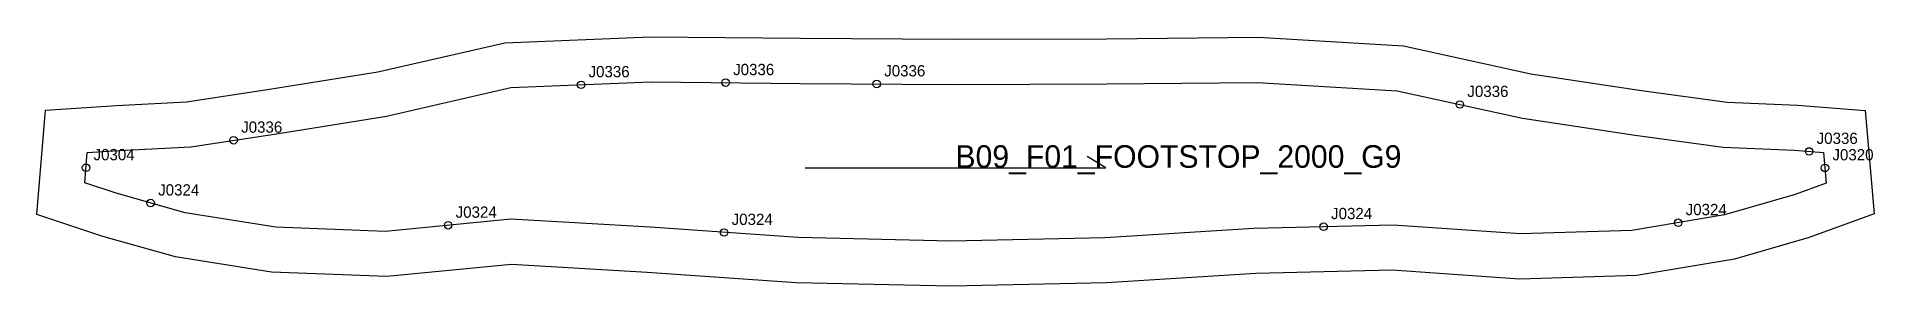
# Model space of a CAD drawing. Header units: millimetres. Extents: x -13 to 475, y -36 to 31.
import ezdxf

# ---------------------------------------------------------------- set-up
doc = ezdxf.new("R2010")
doc.units = ezdxf.units.MM
for name, color, linetype in [('CUT', 1, 'Continuous'), ('GRAIN', 3, 'Continuous'), ('LABEL', 7, 'Continuous'), ('NOTCH', 2, 'Continuous'), ('SEW', 5, 'Continuous')]:
    doc.layers.add(name, color=color, linetype=linetype)

msp = doc.modelspace()

# ---------------------------------------------------------------- linework, layer by layer
at = {"layer": 'CUT'}
msp.add_lwpolyline([(-11.08, 11.32), (7.81, 12.52), (26.35, 13.52), (48.45, 16.86), (77.29, 21.48), (111.08, 29.2), (149.8, 30.79), (189.69, 30.39), (230.36, 30.11), (271.1, 30.25), (311.43, 30.67), (350.07, 28.35), (383.93, 20.95), (413.42, 16.49), (436.16, 13.4), (454.87, 12.58), (472.89, 11.17), (475.31, -16.29), (457.96, -22.56), (438.12, -28.3), (412.03, -32.67), (380.97, -33.63), (347.09, -31.27), (310.83, -32.13), (271.11, -34.64), (229.81, -35.53), (188.55, -34.6), (148.91, -31.84), (112.87, -29.72), (79.68, -32.98), (49.01, -31.76), (23.49, -27.75), (4.13, -22.31), (-13.44, -16.49), (-11.08, 11.32)], close=True, dxfattribs=at)
at = {"layer": 'GRAIN'}
for p, q in [((190.92, -4.04), (270.92, -4.04)), ((270.92, -4.04), (265.92, -1.04))]:
    msp.add_line(p, q, dxfattribs=at)
at = {"layer": 'NOTCH'}
for centre in [(169.79, 18.59), (131.33, 18.02), (209.97, 18.25), (365.08, 12.78), (38.93, 3.28), (457.99, 0.3), (-0.34, -4.04), (462.19, -4.07), (16.85, -13.42), (95.98, -19.32), (328.83, -19.7), (423.15, -18.64), (169.39, -21.24)]:
    msp.add_circle(centre, 1, dxfattribs=at)
at = {"layer": 'SEW'}
msp.add_lwpolyline([(0, 0), (8.52, 0.54), (27.57, 1.57), (50.3, 5), (79.58, 9.69), (112.68, 17.26), (149.98, 18.79), (189.59, 18.39), (230.34, 18.11), (271.18, 18.25), (311.13, 18.67), (348.42, 16.43), (381.75, 9.14), (411.71, 4.61), (435.09, 1.43), (454.14, 0.6), (461.83, 0), (462.54, -8.15), (454.25, -11.14), (435.45, -16.58), (410.85, -20.7), (381.2, -21.62), (347.36, -19.26), (310.31, -20.14), (270.61, -22.65), (229.81, -23.53), (189.1, -22.61), (149.68, -19.87), (112.63, -17.68), (79.33, -20.96), (50.18, -19.8), (26.06, -16.01), (7.64, -10.83), (-0.69, -8.07)], close=True, dxfattribs=at)

# ---------------------------------------------------------------- texts
at = {"layer": 'LABEL'}
for s, height, p in [('J0336', 3, (133.33, 20.02)), ('J0336', 3, (171.79, 20.59)), ('J0336', 3, (211.97, 20.25)), ('J0336', 3, (367.08, 14.78)), ('J0336', 3, (40.93, 5.28)), ('J0336', 3, (459.99, 2.3)), ('J0304', 3, (1.66, -2.04)), ('B09_F01_FOOTSTOP_2000_G9', 6, (230.92, -4.04)), ('J0320', 3, (464.19, -2.07)), ('J0324', 3, (18.85, -11.42)), ('J0324', 3, (97.98, -17.32)), ('J0324', 3, (330.83, -17.7)), ('J0324', 3, (425.15, -16.64)), ('J0324', 3, (171.39, -19.24))]:
    msp.add_text(s, height=height, dxfattribs=at).set_placement(p)

doc.saveas('drawing.dxf')
